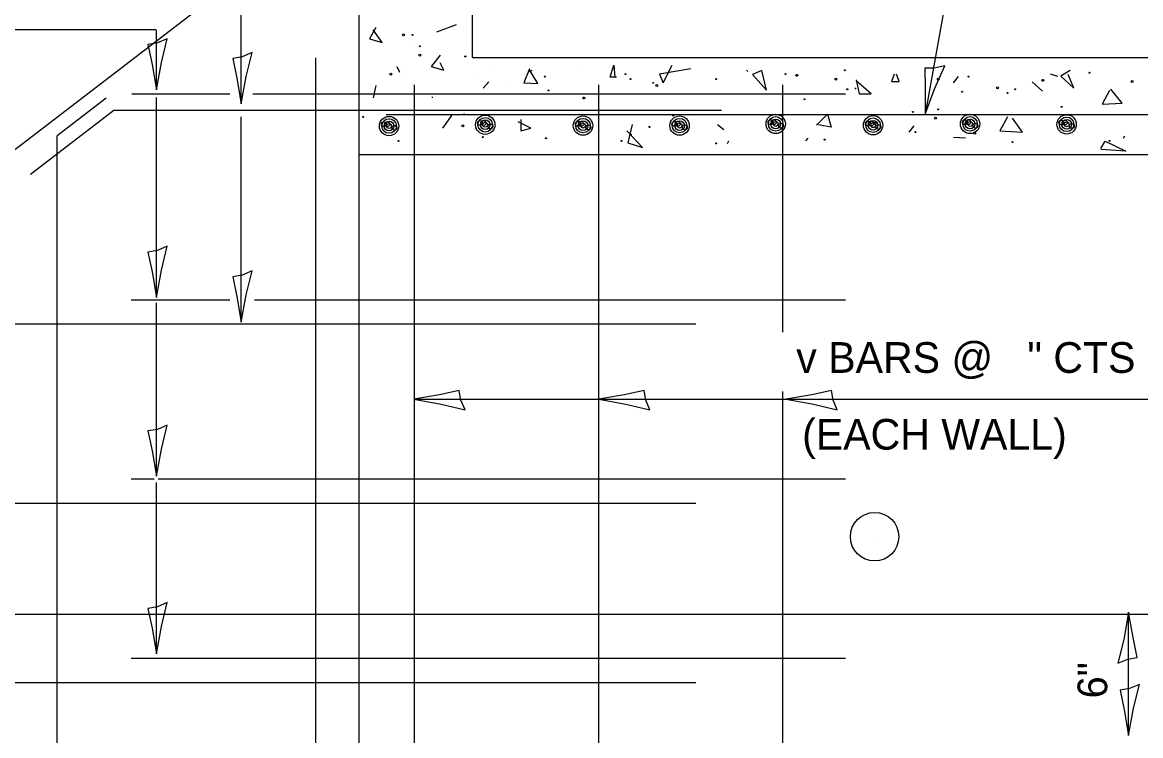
# Model space of a CAD drawing. Extents: x 2133490 to 2172050, y 2138301 to 2145980.
# Drawn here: x 2136576.6 to 2136795.1, y 2145388.7 to 2145528.1 of the extents above; entities that cross this region are included whole.
import ezdxf

# ---------------------------------------------------------------- set-up
doc = ezdxf.new("R2010")
doc.units = 0
for name, color, linetype in [('HS_Dimensions_and_Text', 7, 'Continuous'), ('HS_Pavement_Hidden', 7, 'Continuous'), ('ROW_Pr_Notes', 7, 'Continuous')]:
    doc.layers.add(name, color=color, linetype=linetype)

msp = doc.modelspace()

# ---------------------------------------------------------------- linework, layer by layer
at = {"layer": 'HS_Dimensions_and_Text'}
for p, q in [((2136619.38, 2145512.15), (2136619.38, 2145546.07)), ((2136602.65, 2145526.62), (2136568.85, 2145526.62)), ((2136602.8, 2145474.32), (2136602.8, 2145513.36)), ((2136619.38, 2145469.49), (2136619.38, 2145509.59)), ((2136602.8, 2145439.35), (2136602.8, 2145473.26)), ((2136653.1, 2145454.43), (2136689.21, 2145454.43)), ((2136689.21, 2145454.43), (2136725.83, 2145454.43)), ((2136725.83, 2145454.43), (2136816.46, 2145454.43)), ((2136602.8, 2145404.68), (2136602.8, 2145438.14)), ((2136792.76, 2145388.69), (2136792.76, 2145412.82))]:
    msp.add_line(p, q, dxfattribs=at)
for points in [[(2136604.89, 2145524.86), (2136602.97, 2145524.05), (2136601.12, 2145523.73), (2136601.93, 2145519.86), (2136602.8, 2145514.86), (2136603.77, 2145520.2)], [(2136621.47, 2145522.15), (2136619.55, 2145521.34), (2136617.7, 2145521.02), (2136618.51, 2145517.15), (2136619.38, 2145512.15), (2136620.35, 2145517.49)], [(2136756.82, 2145519.59), (2136754.78, 2145519.13), (2136752.91, 2145519.14), (2136753.03, 2145515.19), (2136753, 2145510.12), (2136754.89, 2145515.2)], [(2136604.89, 2145484.32), (2136602.97, 2145483.5), (2136601.12, 2145483.19), (2136601.93, 2145479.32), (2136602.8, 2145474.32), (2136603.77, 2145479.65)], [(2136621.47, 2145479.49), (2136619.55, 2145478.68), (2136617.7, 2145478.36), (2136618.51, 2145474.49), (2136619.38, 2145469.49), (2136620.35, 2145474.83)], [(2136663.1, 2145452.33), (2136662.29, 2145454.26), (2136661.97, 2145456.1), (2136658.1, 2145455.29), (2136653.1, 2145454.43), (2136658.44, 2145453.46)], [(2136699.21, 2145452.33), (2136698.39, 2145454.26), (2136698.08, 2145456.1), (2136694.21, 2145455.29), (2136689.21, 2145454.43), (2136694.54, 2145453.46)], [(2136735.83, 2145452.33), (2136735.01, 2145454.26), (2136734.7, 2145456.1), (2136730.83, 2145455.29), (2136725.83, 2145454.43), (2136731.16, 2145453.46)], [(2136604.89, 2145449.34), (2136602.97, 2145448.53), (2136601.12, 2145448.22), (2136601.93, 2145444.35), (2136602.8, 2145439.35), (2136603.77, 2145444.68)], [(2136604.89, 2145414.68), (2136602.97, 2145413.86), (2136601.12, 2145413.55), (2136601.93, 2145409.68), (2136602.8, 2145404.68), (2136603.77, 2145410.01)], [(2136790.67, 2145402.82), (2136792.59, 2145403.63), (2136794.43, 2145403.95), (2136793.63, 2145407.82), (2136792.76, 2145412.82), (2136791.79, 2145407.48)], [(2136794.85, 2145398.69), (2136792.93, 2145397.87), (2136791.09, 2145397.56), (2136791.89, 2145393.69), (2136792.76, 2145388.69), (2136793.73, 2145394.02)]]:
    msp.add_lwpolyline(points, close=True, dxfattribs=at)
at = {"layer": 'HS_Pavement_Hidden'}
for centre, radius in [((2136651.07, 2145525.61), 0.189), ((2136652.8, 2145525.61), 0.0947), ((2136654.28, 2145523.39), 0.0947), ((2136654.28, 2145521.67), 0.189), ((2136663.15, 2145521.42), 0.0947), ((2136648.61, 2145517.97), 0.189), ((2136694.43, 2145517.97), 0.0947), ((2136725.72, 2145517.97), 0.0947), ((2136737.3, 2145518.71), 0.0947), ((2136785.09, 2145518.22), 0.0947), ((2136678.67, 2145517.48), 0.0947), ((2136695.42, 2145516.98), 0.0947), ((2136699.85, 2145516.25), 0.0947), ((2136700.59, 2145515.75), 0.189), ((2136712.17, 2145516.98), 0.0947), ((2136727.94, 2145517.72), 0.189), ((2136735.57, 2145516.98), 0.189), ((2136755.53, 2145516.98), 0.189), ((2136761.44, 2145517.48), 0.0947), ((2136775.98, 2145516.74), 0.189), ((2136793.47, 2145516.49), 0.189), ((2136679.41, 2145514.77), 0.0947), ((2136737.79, 2145515.01), 0.0947), ((2136760.21, 2145514.52), 0.0947), ((2136767.11, 2145515.26), 0.189), ((2136769.08, 2145514.27), 0.0947), ((2136770.56, 2145515.01), 0.0947), ((2136686.3, 2145513.29), 0.189), ((2136729.42, 2145513.04), 0.0947), ((2136779.67, 2145511.56), 0.0947), ((2136643.19, 2145509.59), 0.0947), ((2136648.25, 2145507.81), 1.89), ((2136662.9, 2145510.09), 0.0947), ((2136667.03, 2145508.06), 1.89), ((2136667.03, 2145508.06), 1.42), ((2136686.14, 2145507.89), 1.89), ((2136686.14, 2145507.89), 1.42), ((2136705.01, 2145507.89), 1.89), ((2136705.01, 2145507.89), 1.42), ((2136703.79, 2145509.84), 0.0947), ((2136723.79, 2145508.22), 1.89), ((2136723.79, 2145508.22), 1.42), ((2136742.82, 2145507.97), 1.89), ((2136742.82, 2145507.97), 1.42), ((2136750.6, 2145510.58), 0.0947), ((2136755.04, 2145509.35), 0.189), ((2136755.53, 2145511.07), 0.0947), ((2136761.77, 2145508.22), 1.89), ((2136761.77, 2145508.22), 1.42), ((2136780.64, 2145508.14), 1.89), ((2136780.64, 2145508.14), 1.42), ((2136647.22, 2145508.15), 0.473), ((2136648.25, 2145507.81), 1.42), ((2136648.25, 2145507.81), 0.947), ((2136647.9, 2145508.15), 0.473), ((2136648.25, 2145507.81), 0.473), ((2136649.27, 2145507.47), 0.473), ((2136662.65, 2145507.87), 0.189), ((2136666, 2145508.4), 0.473), ((2136667.03, 2145508.06), 0.947), ((2136666.69, 2145508.4), 0.473), ((2136667.03, 2145508.06), 0.473), ((2136668.05, 2145507.71), 0.473), ((2136685.12, 2145508.23), 0.473), ((2136686.14, 2145507.89), 0.947), ((2136685.8, 2145508.23), 0.473), ((2136686.14, 2145507.89), 0.473), ((2136687.17, 2145507.55), 0.473), ((2136699.11, 2145507.62), 0.0947), ((2136703.98, 2145508.23), 0.473), ((2136705.01, 2145507.89), 0.947), ((2136704.67, 2145508.23), 0.473), ((2136705.01, 2145507.89), 0.473), ((2136706.03, 2145507.55), 0.473), ((2136722.77, 2145508.56), 0.473), ((2136723.79, 2145508.22), 0.947), ((2136723.45, 2145508.56), 0.473), ((2136723.79, 2145508.22), 0.473), ((2136724.82, 2145507.88), 0.473), ((2136741.8, 2145508.31), 0.473), ((2136742.82, 2145507.97), 0.947), ((2136742.48, 2145508.31), 0.473), ((2136742.82, 2145507.97), 0.473), ((2136743.21, 2145508.36), 0.189), ((2136743.85, 2145507.63), 0.473), ((2136760.74, 2145508.56), 0.473), ((2136761.77, 2145508.22), 0.947), ((2136761.43, 2145508.56), 0.473), ((2136761.77, 2145508.22), 0.473), ((2136762.8, 2145507.88), 0.473), ((2136779.61, 2145508.48), 0.473), ((2136780.64, 2145508.14), 0.947), ((2136780.29, 2145508.48), 0.473), ((2136780.64, 2145508.14), 0.473), ((2136781.66, 2145507.8), 0.473), ((2136650.09, 2145504.91), 0.0947), ((2136666.59, 2145505.65), 0.0947), ((2136678.91, 2145505.41), 0.0947), ((2136693.69, 2145504.91), 0.0947), ((2136733.36, 2145505.16), 0.0947), ((2136751.1, 2145506.64), 0.0947), ((2136762.67, 2145506.39), 0.189), ((2136789.03, 2145504.91), 0.0947), ((2136712.17, 2145504.42), 0.0947), ((2136770.06, 2145504.67), 0.0947), ((2136743.12, 2145427.55), 4.73)]:
    msp.add_circle(centre, radius, dxfattribs=at)
at = {"layer": 'ROW_Pr_Notes'}
for p, q in [((2136623.27, 2145540.13), (2136509.85, 2145453.03)), ((2136642.39, 2145287.36), (2136642.39, 2145540.13)), ((2136664.52, 2145521.19), (2136664.52, 2145540.13)), ((2136645.66, 2145527.09), (2136644.42, 2145524.87)), ((2136657.6, 2145526.22), (2136661.41, 2145527.67)), ((2136602.8, 2145514.86), (2136602.8, 2145526.62)), ((2136644.42, 2145524.87), (2136646.89, 2145524.13)), ((2136646.89, 2145524.13), (2136645.16, 2145526.59)), ((2136652.55, 2145524.38), (2136652.55, 2145524.38)), ((2136633.97, 2145292.92), (2136633.97, 2145521.11)), ((2136658.22, 2145521.67), (2136656.49, 2145519.45)), ((2136658.96, 2145518.71), (2136658.22, 2145520.19)), ((2136664.52, 2145521.19), (2136816.91, 2145521.19)), ((2136650.37, 2145518.26), (2136649.83, 2145519.35)), ((2136656.49, 2145519.45), (2136658.96, 2145518.71)), ((2136668.07, 2145519.69), (2136668.07, 2145519.69)), ((2136675.69, 2145518.99), (2136674.61, 2145516.28)), ((2136677.32, 2145516.09), (2136675.69, 2145518.81)), ((2136675.71, 2145518.46), (2136676.2, 2145518.71)), ((2136684.82, 2145518.71), (2136684.82, 2145518.71)), ((2136691.43, 2145517.36), (2136692.15, 2145519.71)), ((2136692.15, 2145519.71), (2136692.33, 2145517.36)), ((2136707.24, 2145518.96), (2136701.09, 2145517.97)), ((2136701.82, 2145516.25), (2136703.55, 2145519.69)), ((2136718.08, 2145518.71), (2136718.33, 2145518.46)), ((2136721.09, 2145518.63), (2136719.29, 2145517.9)), ((2136722, 2145514.83), (2136721.09, 2145518.63)), ((2136781.33, 2145518.63), (2136779.52, 2145517.54)), ((2136653.24, 2145372.69), (2136653.24, 2145515.83)), ((2136665.93, 2145517.18), (2136665.93, 2145517.18)), ((2136666.65, 2145515.19), (2136667.74, 2145516.46)), ((2136674.61, 2145516.28), (2136677.32, 2145516.09)), ((2136689.22, 2145372.69), (2136689.22, 2145515.83)), ((2136692.7, 2145517.36), (2136691.43, 2145517.36)), ((2136692.21, 2145517.23), (2136692.21, 2145517.23)), ((2136701.09, 2145517.97), (2136701.82, 2145516.25)), ((2136719.29, 2145517.9), (2136722, 2145514.83)), ((2136725.19, 2145467.53), (2136725.19, 2145515.83)), ((2136739.54, 2145516.82), (2136740.09, 2145514.1)), ((2136742.44, 2145514.1), (2136739.54, 2145516.64)), ((2136746.91, 2145517.97), (2136746.41, 2145516.49)), ((2136746.41, 2145516.49), (2136747.89, 2145516.49)), ((2136747.89, 2145516.49), (2136747.4, 2145517.97)), ((2136759.47, 2145517.48), (2136758.49, 2145516.25)), ((2136775.9, 2145514.65), (2136773.91, 2145516.46)), ((2136778.93, 2145517.48), (2136777.46, 2145517.97)), ((2136779.52, 2145517.54), (2136782.05, 2145515.19)), ((2136782.05, 2145515.19), (2136780.97, 2145517.9)), ((2136597.97, 2145514.1), (2136617.12, 2145514.1)), ((2136621.64, 2145514.1), (2136737.43, 2145514.1)), ((2136645.66, 2145515.75), (2136645.16, 2145513.29)), ((2136670.78, 2145515.26), (2136670.78, 2145515.26)), ((2136739.27, 2145515.26), (2136739.52, 2145515.02)), ((2136740.09, 2145514.1), (2136742.44, 2145514.1)), ((2136789.03, 2145514.77), (2136787.56, 2145512.06)), ((2136791.5, 2145512.3), (2136789.28, 2145515.02)), ((2136592.99, 2145513.28), (2136583.38, 2145505.9)), ((2136656.74, 2145513.29), (2136656.74, 2145513.53)), ((2136787.56, 2145512.06), (2136791.5, 2145512.3)), ((2136594.5, 2145510.87), (2136578.16, 2145498.32)), ((2136713.21, 2145510.87), (2136594.5, 2145510.87)), ((2136836.38, 2145509.97), (2136647.68, 2145509.97)), ((2136660.44, 2145509.84), (2136658.71, 2145507.38)), ((2136660.44, 2145509.6), (2136660.44, 2145509.84)), ((2136731.77, 2145507.95), (2136733.94, 2145510.12)), ((2136733.94, 2145510.12), (2136734.66, 2145507.59)), ((2136769.08, 2145509.6), (2136767.6, 2145506.88)), ((2136772.04, 2145506.64), (2136770.07, 2145509.35)), ((2136675.96, 2145507.38), (2136673.49, 2145508.61)), ((2136673.98, 2145509.1), (2136673.98, 2145506.88)), ((2136673.98, 2145506.88), (2136675.96, 2145507.38)), ((2136695.77, 2145508.14), (2136694.87, 2145504.52)), ((2136712.42, 2145508.12), (2136713.65, 2145507.13)), ((2136734.66, 2145507.59), (2136731.77, 2145508.14)), ((2136749.86, 2145506.64), (2136750.85, 2145507.87)), ((2136583.38, 2145386.19), (2136583.38, 2145505.9)), ((2136697.76, 2145503.61), (2136694.69, 2145506.87)), ((2136695.42, 2145506.14), (2136695.67, 2145506.14)), ((2136714.39, 2145504.42), (2136714.63, 2145504.91)), ((2136729.66, 2145504.91), (2136730.15, 2145505.41)), ((2136734.59, 2145506.64), (2136734.59, 2145506.64)), ((2136760.89, 2145505.42), (2136758.54, 2145505.6)), ((2136767.6, 2145506.88), (2136772.04, 2145506.64)), ((2136791.74, 2145505.41), (2136791.99, 2145505.9)), ((2136694.87, 2145504.52), (2136697.76, 2145503.61)), ((2136787.3, 2145503.43), (2136788.2, 2145504.88)), ((2136792.18, 2145502.89), (2136787.3, 2145503.25)), ((2136788.2, 2145504.88), (2136792.18, 2145502.89)), ((2136642.39, 2145502.26), (2136843.46, 2145502.26)), ((2136597.87, 2145473.86), (2136617.12, 2145473.86)), ((2136621.94, 2145473.86), (2136737.43, 2145473.86)), ((2136556.5, 2145469.13), (2136708.19, 2145469.13)), ((2136725.19, 2145372.69), (2136725.19, 2145455.94)), ((2136597.87, 2145438.83), (2136602.35, 2145438.83)), ((2136603.1, 2145438.83), (2136737.43, 2145438.83)), ((2136525.01, 2145434.1), (2136708.19, 2145434.1)), ((2136743.11, 2145427.55), (2136743.11, 2145427.55)), ((2136843.46, 2145412.33), (2136509.85, 2145412.33)), ((2136597.87, 2145403.81), (2136737.43, 2145403.81)), ((2136525.01, 2145399.07), (2136708.19, 2145399.07))]:
    msp.add_line(p, q, dxfattribs=at)
msp.add_lwpolyline([(2136767.02, 2145535.59), (2136757.55, 2145535.59), (2136753, 2145510.12)], dxfattribs=at)

# ---------------------------------------------------------------- texts
at = {"layer": 'HS_Dimensions_and_Text'}
for s, p in [('      v BARS @   " CTS', (2136714.44, 2145459.57)), ('(EACH WALL)', (2136728.96, 2145444.57))]:
    msp.add_text(s, height=6, dxfattribs=at).set_placement(p)
msp.add_text('6"', height=5.8, rotation=90, dxfattribs=at).set_placement((2136788.57, 2145395.96))

doc.saveas('drawing.dxf')
